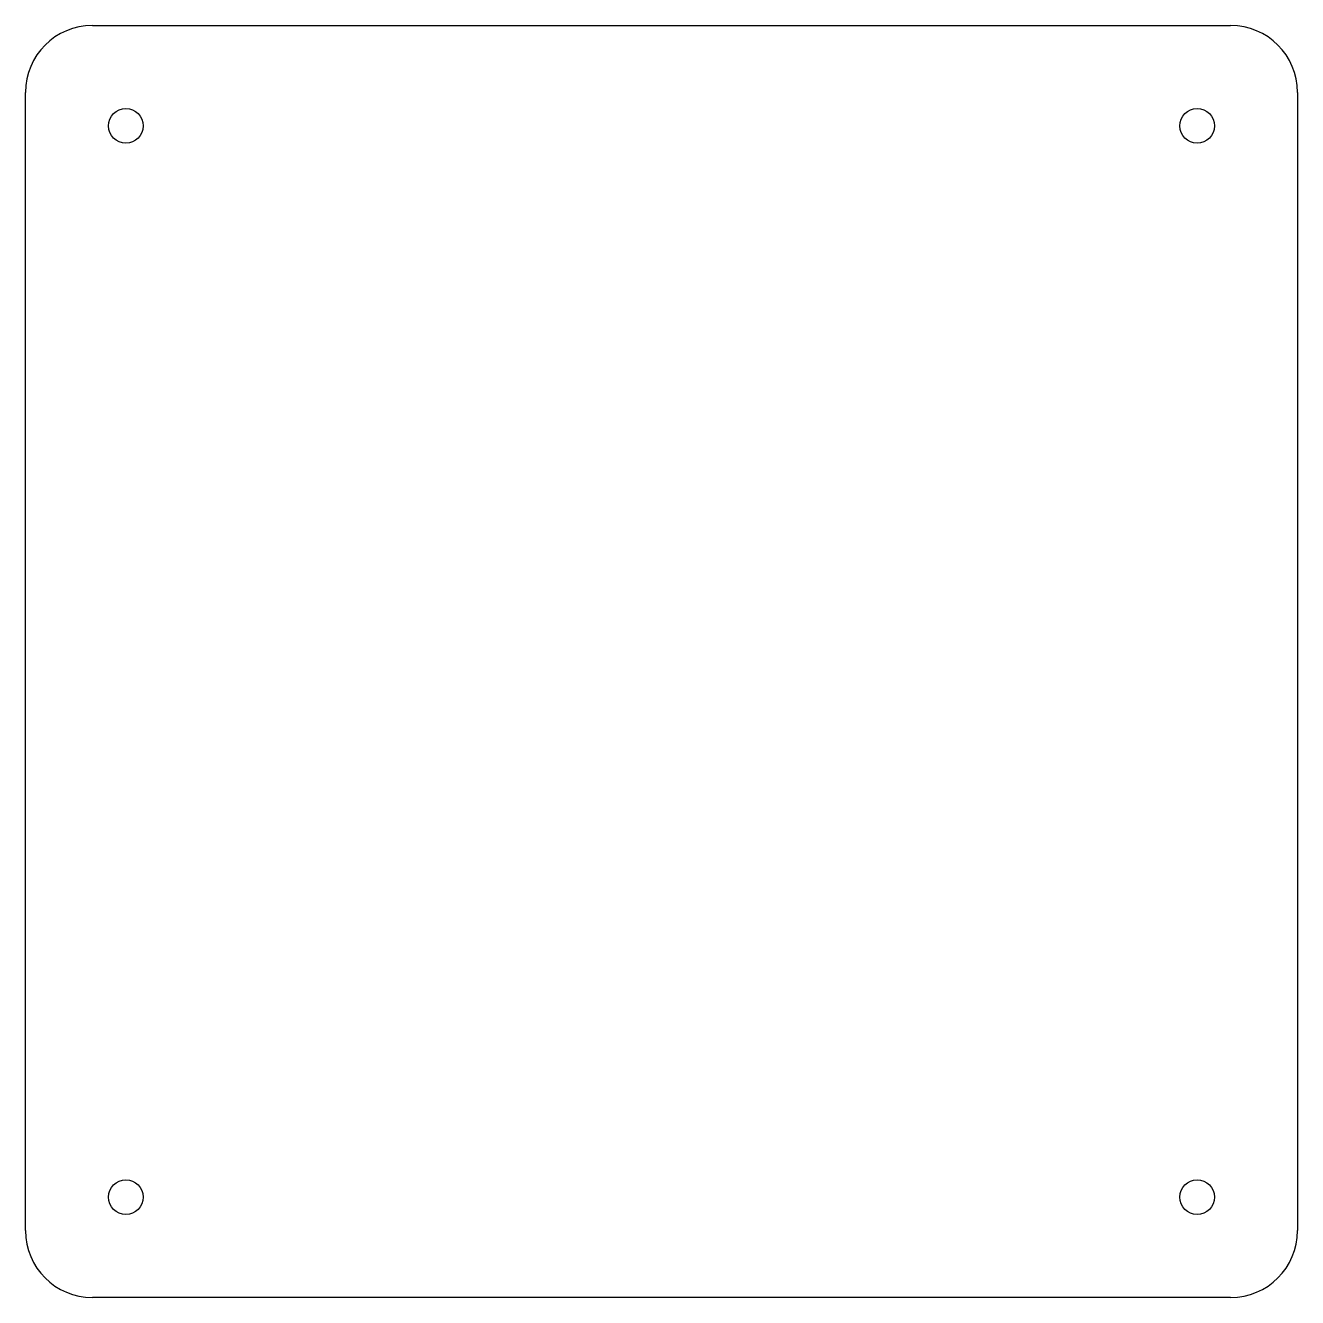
# Model space of a CAD drawing. Extents: x -4.75 to 4.75, y -4.75 to 4.75.
import ezdxf

# ---------------------------------------------------------------- set-up
doc = ezdxf.new("R2010")
doc.units = 0
doc.layers.add('161', color=1, linetype='CONTINUOUS')

msp = doc.modelspace()

# ---------------------------------------------------------------- linework, layer by layer
at = {"layer": '161'}
for p, q in [((-4.25, 4.75), (4.25, 4.75)), ((-4.75, -4.25), (-4.75, 4.25)), ((4.75, 4.25), (4.75, -4.25)), ((4.25, -4.75), (-4.25, -4.75))]:
    msp.add_line(p, q, dxfattribs=at)
for centre in [(-4, 4), (4, 4), (-4, -4), (4, -4)]:
    msp.add_circle(centre, 0.13, dxfattribs=at)
for centre, start, end in [((-4.25, 4.25), 90, 180), ((4.25, 4.25), 0, 90), ((-4.25, -4.25), 180, 270), ((4.25, -4.25), 270, 0)]:
    msp.add_arc(centre, 0.5, start, end, dxfattribs=at)

doc.saveas('drawing.dxf')
